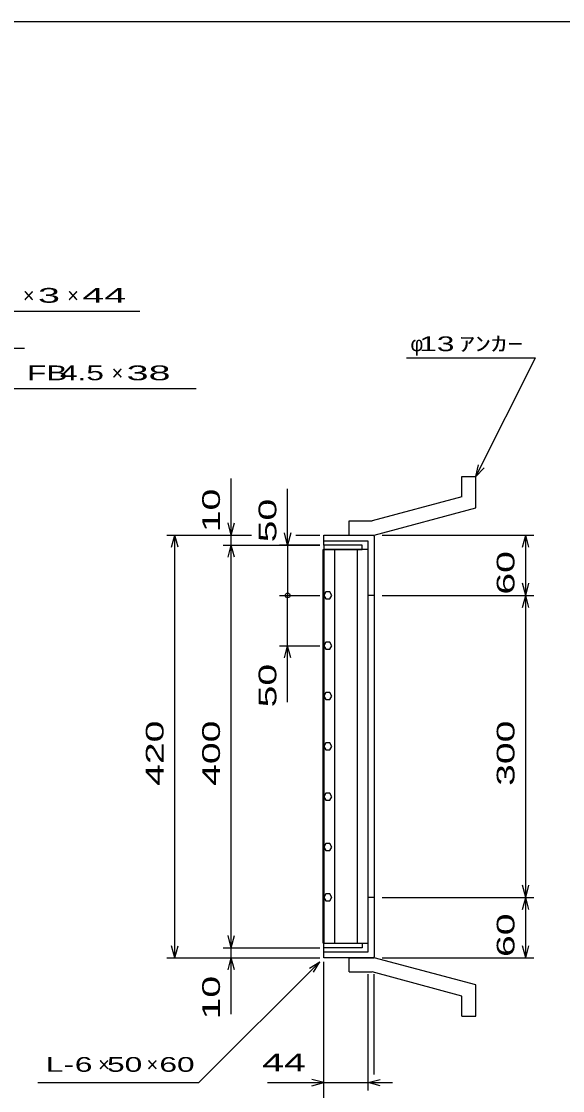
# Model space of a CAD drawing. Units: millimetres, scale not verified. Extents: x -1456 to 1385, y -1026 to 843.
# Drawn here: x -467 to 70, y -220 to 843 of the extents above; entities that cross this region are included whole.
import ezdxf
from ezdxf.enums import TextEntityAlignment as Align

# ---------------------------------------------------------------- set-up
doc = ezdxf.new("R2010")
doc.units = ezdxf.units.MM
doc.header["$LTSCALE"] = 8
for name, color, linetype, lineweight in [('0_2', 150, 'Continuous', 25), ('16', 3, 'Continuous', 25), ('19', 6, 'Continuous', 25), ('22', 4, 'Continuous', 25)]:
    doc.layers.add(name, color=color, linetype=linetype, lineweight=lineweight)
doc.styles.add('ベクトル', font='')
doc.styles.get('ベクトル').set_extended_font_data('ベクトル')

msp = doc.modelspace()

# ---------------------------------------------------------------- linework, layer by layer
at = {"layer": '0_2'}
msp.add_line((-1383.2, 842.8), (1384.8, 842.8), dxfattribs=at)
at = {"layer": '16'}
for p, q in [((-129, 322.5), (-167, 322.5)), ((-167, 322.5), (-167, 318)), ((-129, 318), (-129, 322.5)), ((-167.7, -73), (-167.7, 318)), ((-167.7, 318), (-167, 318)), ((-167, 318), (-129, 318)), ((-167, 318), (-167, -73)), ((-123, 318), (-167, 318)), ((-156.5, 318), (-156.5, -73)), ((-133.5, -73), (-133.5, 318)), ((-123, -73), (-123, 318)), ((-165.024, 275.95), (-167, 272.472)), ((-167, 272.472), (-164.976, 269.022)), ((-161.024, 275.978), (-165.024, 275.95)), ((-164.976, 269.022), (-160.976, 269.05)), ((-159, 272.5), (-161.024, 275.978)), ((-160.976, 269.05), (-159, 272.528)), ((-165.024, 225.95), (-167, 222.472)), ((-161.024, 225.978), (-165.024, 225.95)), ((-159, 222.5), (-161.024, 225.978)), ((-167, 222.472), (-164.976, 219.022)), ((-164.976, 219.022), (-160.976, 219.05)), ((-160.976, 219.05), (-159, 222.528)), ((-165.024, 175.95), (-167, 172.472)), ((-167, 172.472), (-164.976, 169.022)), ((-161.024, 175.978), (-165.024, 175.95)), ((-159, 172.5), (-161.024, 175.978)), ((-160.976, 169.05), (-159, 172.528)), ((-164.976, 169.022), (-160.976, 169.05)), ((-165.024, 125.95), (-167, 122.472)), ((-167, 122.472), (-164.976, 119.022)), ((-161.024, 125.978), (-165.024, 125.95)), ((-164.976, 119.022), (-160.976, 119.05)), ((-159, 122.5), (-161.024, 125.978)), ((-160.976, 119.05), (-159, 122.528)), ((-165.024, 75.95), (-167, 72.472)), ((-161.024, 75.978), (-165.024, 75.95)), ((-159, 72.5), (-161.024, 75.978)), ((-167, 72.472), (-164.976, 69.022)), ((-164.976, 69.022), (-160.976, 69.05)), ((-160.976, 69.05), (-159, 72.528)), ((-165.024, 25.95), (-167, 22.472)), ((-167, 22.472), (-164.976, 19.022)), ((-161.024, 25.978), (-165.024, 25.95)), ((-159, 22.5), (-161.024, 25.978)), ((-160.976, 19.05), (-159, 22.528)), ((-164.976, 19.022), (-160.976, 19.05)), ((-165.024, -24.05), (-167, -27.528)), ((-167, -27.528), (-164.976, -30.978)), ((-161.024, -24.022), (-165.024, -24.05)), ((-164.976, -30.978), (-160.976, -30.95)), ((-159, -27.5), (-161.024, -24.022)), ((-160.976, -30.95), (-159, -27.472)), ((-167, -73), (-167.7, -73)), ((-167, -73), (-129, -73)), ((-167, -77.5), (-167, -73)), ((-167, -73), (-123, -73)), ((-129, -73), (-129, -77.5)), ((-129, -77.5), (-167, -77.5))]:
    msp.add_line(p, q, dxfattribs=at)
at = {"layer": '19'}
for p, q in [((-30, 390.5), (-16, 390.5)), ((-30, 370.5), (-30, 390.5)), ((-16, 359.5), (-16, 390.5)), ((-30, 370.5), (-119, 346.5)), ((-117, 332.5), (-16, 359.5)), ((-142, 346.5), (-119, 346.5)), ((-142, 332.5), (-142, 346.5)), ((-167, 322.5), (-167, 332.5)), ((-167, 332.5), (-118, 332.5)), ((-142, 332.5), (-117, 332.5)), ((-118, 332.5), (-117, 331.5)), ((-117, 331.5), (-117, -86.5)), ((-123, 326.5), (-167, 326.5)), ((-123, -81.5), (-123, 326.5)), ((-117, 272.5), (-123, 272.5)), ((-117, -27.5), (-123, -27.5)), ((-167, -87.5), (-167, -77.5)), ((-167, -81.5), (-123, -81.5)), ((-118, -87.5), (-167, -87.5)), ((-142, -87.5), (-117, -87.5)), ((-142, -101.5), (-142, -87.5)), ((-117, -86.5), (-118, -87.5)), ((-16, -114.5), (-117, -87.5)), ((-142, -101.5), (-119, -101.5)), ((-30, -125.5), (-119, -101.5)), ((-16, -145.5), (-16, -114.5)), ((-30, -145.5), (-30, -125.5)), ((-30, -145.5), (-16, -145.5))]:
    msp.add_line(p, q, dxfattribs=at)
at = {"layer": '22'}
for p, q in [((-717.75, 555), (-349.75, 555)), ((-676.25, 518), (-464.25, 518)), ((-85, 508.5), (43, 508.5)), ((-16, 390.5), (43, 508.5)), ((-629.75, 478), (-293.75, 478)), ((-16, 390.5), (-13.6, 402.18)), ((-16, 390.5), (-8, 399.3)), ((-259, 332.5), (-259, 388.5)), ((-203, 322.5), (-203, 378.5)), ((-259, 332.5), (-262.2, 344.5)), ((-259, 332.5), (-255.8, 344.5)), ((-323, 332.5), (-239, 332.5)), ((-318.2, 320.5), (-315, 332.5)), ((-311.8, 320.5), (-315, 332.5)), ((-315, -87.5), (-315, 332.5)), ((-267, 332.5), (-239, 332.5)), ((-259, 322.5), (-259, 332.5)), ((-203, 322.5), (-206.2, 334.5)), ((-199.8, 334.5), (-203, 322.5)), ((-195, 332.5), (-171, 332.5)), ((-195, 332.5), (-171, 332.5)), ((-109, 332.5), (41.4, 332.5)), ((30.2, 320.5), (33.4, 332.5)), ((36.6, 320.5), (33.4, 332.5)), ((33.4, 272.5), (33.4, 332.5)), ((-267, 322.5), (-171, 322.5)), ((-262.2, 310.5), (-259, 322.5)), ((-255.8, 310.5), (-259, 322.5)), ((-259, -77.5), (-259, 322.5)), ((-171, 322.5), (-211, 322.5)), ((-203, 322.5), (-203, 272.5)), ((33.4, 272.5), (30.2, 284.5)), ((33.4, 272.5), (36.6, 284.5)), ((-211, 272.5), (-171, 272.5)), ((-203, 222.5), (-203, 272.5)), ((-109, 272.5), (41.4, 272.5)), ((30.2, 260.5), (33.4, 272.5)), ((36.6, 260.5), (33.4, 272.5)), ((33.4, -27.5), (33.4, 272.5)), ((-211, 222.5), (-171, 222.5)), ((-206.2, 210.5), (-203, 222.5)), ((-199.8, 210.5), (-203, 222.5)), ((-203, 166.5), (-203, 222.5)), ((33.4, -27.5), (30.2, -15.5)), ((33.4, -27.5), (36.6, -15.5)), ((-109, -27.5), (41.4, -27.5)), ((30.2, -39.5), (33.4, -27.5)), ((36.6, -39.5), (33.4, -27.5)), ((33.4, -87.5), (33.4, -27.5)), ((-259, -77.5), (-262.2, -65.5)), ((-259, -77.5), (-255.8, -65.5)), ((-315, -87.5), (-318.2, -75.5)), ((-315, -87.5), (-311.8, -75.5)), ((-267, -77.5), (-171, -77.5)), ((-259, -87.5), (-259, -77.5)), ((33.4, -87.5), (30.2, -75.5)), ((33.4, -87.5), (36.6, -75.5)), ((-323, -87.5), (-171, -87.5)), ((-291, -211.5), (-171, -91.5)), ((-267, -87.5), (-171, -87.5)), ((-262.2, -99.5), (-259, -87.5)), ((-255.8, -99.5), (-259, -87.5)), ((-259, -143.5), (-259, -87.5)), ((-181.4, -97.9), (-171, -91.5)), ((-177.4, -101.9), (-171, -91.5)), ((-167, -219.5), (-167, -91.5)), ((-167, -275.5), (-167, -91.5)), ((-109, -87.5), (41.4, -87.5)), ((-123, -219.5), (-123, -103.704)), ((-117, -203.504), (-117, -103.704)), ((-451, -211.5), (-291, -211.5)), ((-223, -211.5), (-167, -211.5)), ((-167, -211.5), (-179, -208.3)), ((-179, -214.7), (-167, -211.5)), ((-167, -211.5), (-123, -211.5)), ((-123, -211.5), (-111, -208.3)), ((-111, -214.7), (-123, -211.5)), ((-123, -211.5), (-99, -211.5))]:
    msp.add_line(p, q, dxfattribs=at)
msp.add_circle((-203, 272.5), 2.4, dxfattribs=at)

# ---------------------------------------------------------------- texts
at = {"layer": '22', "color": 2, "style": 'ベクトル'}
for s, p in [('×', (-465.75, 570.6)), ('×', (-421.75, 570.6)), ('φ', (-81, 522.5)), ('×', (-377.75, 493.6)), ('×', (-391, -193.5)), ('×', (-343, -193.5))]:
    msp.add_text(s, height=14.66, dxfattribs=at).set_placement(p, align=Align.MIDDLE_LEFT)
for s, height, width, p in [(' 3 ', 14.66, 2, (-461.75, 570.6)), (' 44 ', 14.66, 2, (-417.75, 570.6)), (' 13 ', 14.66, 1.6, (-81, 522.5)), ('ｱﾝｶｰ', 14.66, 1.6, (-33, 522.5)), ('FB', 14.66, 1.6, (-461.75, 493.6)), (' 4.5 ', 14.66, 1.6, (-437.75, 493.6)), (' 38 ', 14.66, 2, (-373.75, 493.6)), ('L-', 14.66, 1.6, (-443, -193.5)), (' 6 ', 14.66, 1.6, (-423, -193.5)), (' 50 ', 14.66, 1.6, (-391, -193.5)), (' 60 ', 14.66, 1.6, (-339, -193.5)), (' 44 ', 17.6, 1.65, (-239, -191.5))]:
    msp.add_text(s, height=height, dxfattribs=dict(at, width=width)).set_placement(p, align=Align.MIDDLE_LEFT)
at = {"layer": '22', "color": 2, "style": 'ベクトル', "width": 1.65}
for s, p in [(' 10 ', (-279, 324.5)), (' 50 ', (-223, 314.5)), (' 60 ', (13.4, 262.5)), (' 50 ', (-223, 150.5)), (' 420 ', (-335, 72.5)), (' 400 ', (-279, 72.5)), (' 300 ', (13.4, 72.5)), (' 60 ', (13.4, -97.5)), (' 10 ', (-279, -159.5))]:
    msp.add_text(s, height=17.6, rotation=90, dxfattribs=at).set_placement(p, align=Align.MIDDLE_LEFT)

doc.saveas('drawing.dxf')
